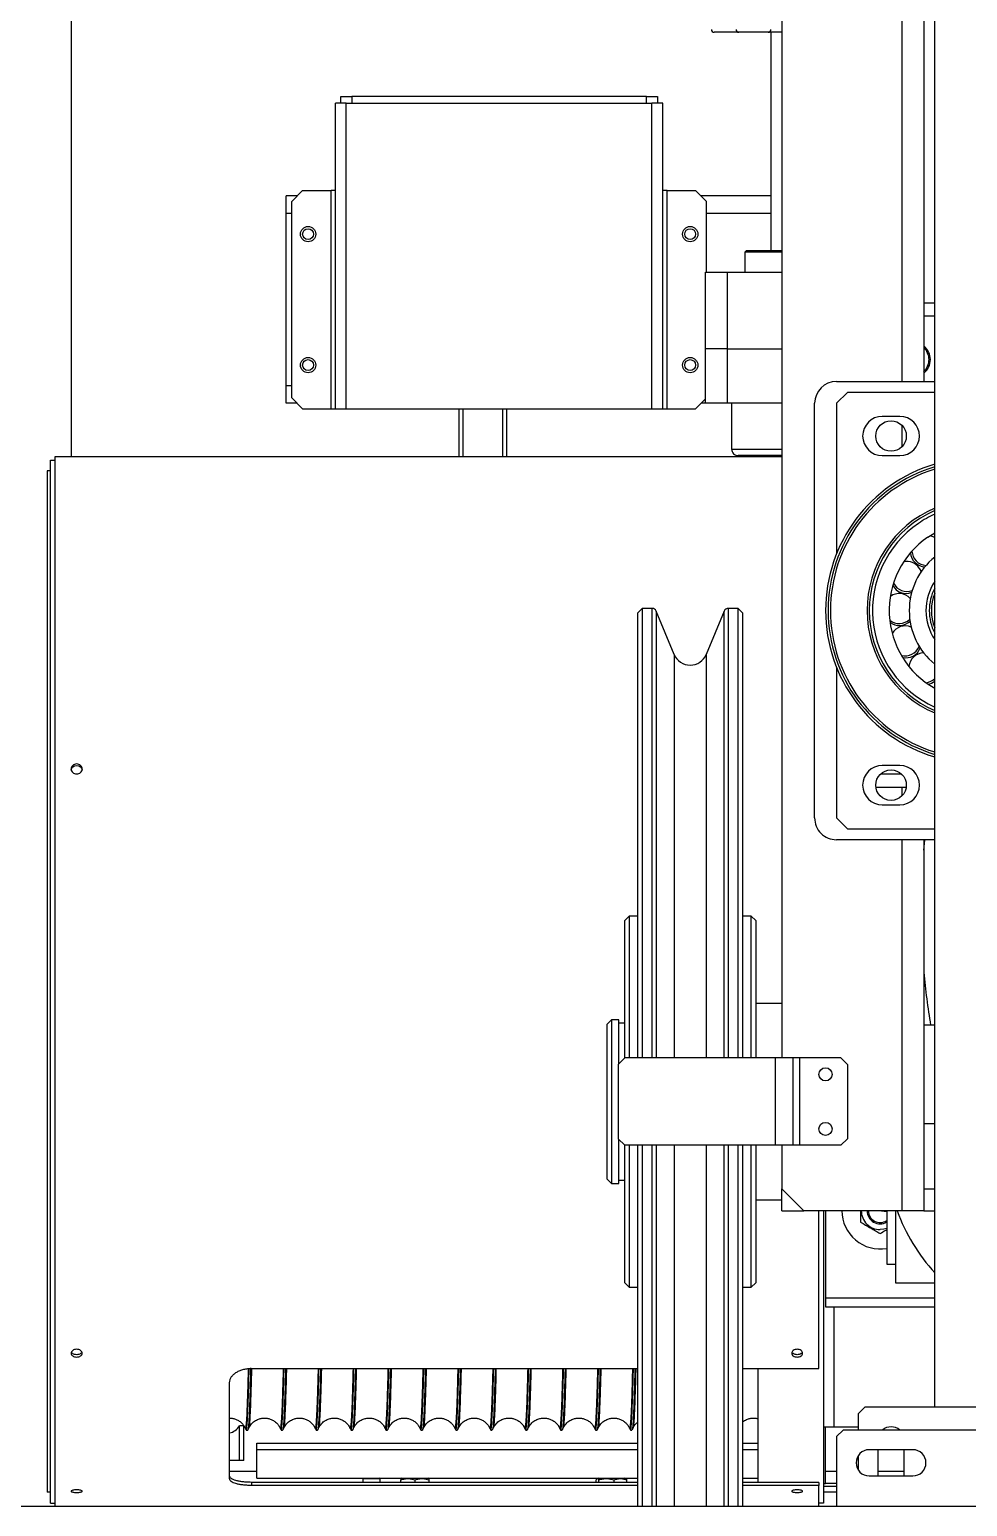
# Model space of a CAD drawing. Header units: millimetres. Extents: x 6622 to 532820, y 3370 to 359312.
# Drawn here: x 462640 to 463070, y 310939 to 311616 of the extents above; entities that cross this region are included whole.
import ezdxf

# ---------------------------------------------------------------- set-up
doc = ezdxf.new("R2010")
doc.units = ezdxf.units.MM

# ---------------------------------------------------------------- blocks, each defined once
blk = doc.blocks.new('A$C6F3A12F4')
at = {"color": 2, "linetype": 'Continuous', "lineweight": 25}
for p, q in [((3685.7, 3475), (3685.7, 225)), ((3650.7, 1897), (3650.7, 1713)), ((3640.2, 1887), (3640.2, 1723)), ((3640.2, 1755), (2630.2, 1755)), ((3134.2, 1750), (3134.2, 1755)), ((3140.2, 1750), (3140.2, 1755)), ((3170.2, 1710), (3170.2, 1755)), ((3175.2, 1755), (3175.2, 1715)), ((3241.54, 1751.88), (3239.6, 1755)), ((3375.2, 1715), (3375.2, 1755)), ((3380.2, 1755), (3380.2, 1710)), ((3465.2, 1755), (3465.2, 1750)), ((3510.2, 1750), (3510.2, 1755)), ((3540.2, 1750), (3540.2, 1755)), ((3550.2, 1750), (3550.2, 1755)), ((3583.2, 1737), (3583.2, 1755)), ((3590.2, 1755), (3590.2, 1705)), ((3594.2, 1705), (3594.2, 1755)), ((2906.2, 1750), (3134.2, 1750)), ((3134.2, 1750), (3140.2, 1750)), ((3140.2, 1750), (3170.2, 1750)), ((3380.2, 1750), (3510.2, 1750)), ((3510.2, 1750), (3540.2, 1750)), ((3540.2, 1750), (3550.2, 1750)), ((3550.2, 1750), (3550.2, 1740)), ((2875.2, 1740), (3170.2, 1740)), ((3190.3, 1740), (3200.1, 1740)), ((3356.2, 1740), (3360.1, 1740)), ((3380.2, 1740), (3550.2, 1740)), ((3550.2, 1740), (3550.2, 1695)), ((3659.7, 1745), (3659.7, 1725)), ((3671.7, 1741), (3659.7, 1741)), ((3669.7, 1741), (3669.7, 1729)), ((3671.7, 1725), (3671.7, 1745)), ((3186.2, 1739), (3186.2, 1731)), ((3204.2, 1731), (3204.2, 1739)), ((3346.2, 1739), (3346.2, 1731)), ((3364.2, 1731), (3364.2, 1739)), ((3550.2, 1737), (3583.2, 1737)), ((3550.2, 1730.69), (3550.61, 1733)), ((3550.2, 1733), (3561.2, 1733)), ((3561.2, 1733), (3574.7, 1733)), ((3574.7, 1733), (3574.7, 1737)), ((3659.7, 1729), (3671.7, 1729)), ((3640.2, 1723), (3643.2, 1720)), ((3643.2, 1720), (3650.7, 1720)), ((3649.2, 1709), (3649.2, 1720)), ((3662.38, 1720), (3669.02, 1720)), ((3175.2, 1715), (3180.2, 1710)), ((3370.2, 1710), (3375.2, 1715)), ((3483.2, 1715), (3480.2, 1712)), ((3483.2, 1715), (3517.2, 1715)), ((3520.2, 1712), (3517.2, 1715)), ((3650.7, 1713), (3653.7, 1710)), ((3180.2, 1710), (3249.22, 1710)), ((3301.18, 1710), (3370.2, 1710)), ((3480.2, 1712), (3480.2, 1693)), ((3520.2, 1712), (3520.2, 1693)), ((3649.2, 1709), (3594.2, 1709)), ((3649.2, 1704), (3649.2, 1709)), ((3653.7, 1710), (3685.7, 1710)), ((3669.7, 1710), (3669.7, 1705)), ((3675.2, 1710), (3675.2, 1705)), ((3676.53, 1710), (3676.53, 1704)), ((3679.2, 1710), (3679.2, 1704)), ((3370.2, 1700), (3180.2, 1700)), ((3550.2, 1705), (3590.2, 1705)), ((3550.2, 1704), (3684.2, 1704)), ((3622.41, 1702), (3550.2, 1702)), ((3590.2, 1705), (3594.2, 1705)), ((3622.41, 1667), (3622.41, 1702)), ((3675.2, 1705), (3649.2, 1705)), ((3674.65, 1702), (3674.65, 1667)), ((3674.65, 1702), (3676.09, 1702)), ((3675.2, 1704), (3675.2, 1705)), ((3676.09, 1702), (3676.09, 1667)), ((3685.7, 1702), (3676.09, 1702)), ((3684.2, 1704), (3684.2, 1702)), ((3480.2, 1693), (3480.2, 1690)), ((3480.2, 1693), (3520.2, 1693)), ((3520.2, 1693), (3520.2, 1690)), ((3540.2, 1685), (3550.2, 1695)), ((3550.2, 1685), (3550.2, 1695)), ((3480.2, 1690), (3480.2, 1682)), ((3480.2, 1690), (3520.2, 1690)), ((3520.2, 1690), (3520.2, 1682)), ((2895.2, 1685), (3480.2, 1685)), ((3010.2, 1685), (3010.2, 1678.75)), ((3010.2, 1680), (3110.2, 1680)), ((3010.2, 1678.75), (3010.2, 1665.25)), ((3085.2, 1680), (3085.2, 1648)), ((3093.2, 1680), (3093.2, 1650.5)), ((3110.2, 1668.8), (3110.2, 1685)), ((3111, 1685), (3111, 1668)), ((3120.2, 1660), (3120.2, 1685)), ((3155.2, 1660), (3155.2, 1685)), ((3180.2, 1685), (3180.2, 1660)), ((3201.2, 1662), (3201.2, 1685)), ((3204.2, 1685), (3204.2, 1665)), ((3204.7, 1685), (3204.7, 1352)), ((3455.2, 1685), (3455.2, 1673)), ((3480.2, 1682), (3520.2, 1682)), ((3480.2, 1682), (3480.2, 1613)), ((3520.2, 1685), (3540.2, 1685)), ((3520.2, 1682), (3520.2, 1613)), ((3550.2, 1685), (3540.2, 1685)), ((3545.2, 1673), (3545.2, 1685)), ((3417.2, 1673), (3415.2, 1671)), ((3417.2, 1673), (3480.2, 1673)), ((3520.2, 1673), (3583.2, 1673)), ((3585.2, 1671), (3583.2, 1673)), ((3622.41, 1674), (3674.65, 1674)), ((3656.7, 1667), (3656.7, 1674)), ((3659.7, 1674), (3659.7, 1667)), ((3672.7, 1667), (3672.7, 1674)), ((3010.2, 1665.25), (3010.2, 1653.99)), ((3110.2, 1668.8), (3111, 1668)), ((3111, 1668), (3120.2, 1668)), ((3276.2, 1667), (3274.2, 1665)), ((3274.2, 1665), (3274.2, 1660.45)), ((3480.2, 1665), (3274.2, 1665)), ((3276.2, 1667), (3480.34, 1667)), ((3415.2, 1671), (3415.2, 1667)), ((3480.2, 1671), (3415.2, 1671)), ((3520.06, 1667), (3685.7, 1667)), ((3585.2, 1671), (3520.2, 1671)), ((3685.7, 1665), (3520.2, 1665)), ((3585.2, 1667), (3585.2, 1671)), ((3120.2, 1660), (3155.2, 1660)), ((3120.2, 1650), (3120.2, 1660)), ((3155.2, 1660), (3155.2, 1650)), ((3155.2, 1660), (3180.2, 1660)), ((3180.2, 1662), (3201.2, 1662)), ((3180.2, 1660), (3180.2, 1650)), ((3274.2, 1660.45), (3480.2, 1660.45)), ((3275.43, 1658.6), (3295.26, 1650.39)), ((3480.2, 1658.6), (3275.43, 1658.6)), ((3520.2, 1660.45), (3685.7, 1660.45)), ((3685.7, 1658.6), (3520.2, 1658.6)), ((3087.7, 1650.5), (3082.7, 1645.5)), ((3082.7, 1632.5), (3082.7, 1645.5)), ((3120.2, 1650.5), (3087.7, 1650.5)), ((3155.2, 1650), (3120.2, 1650)), ((3180.2, 1650), (3155.2, 1650)), ((3182.7, 1645.5), (3178.2, 1650)), ((3180.2, 1650), (3180.2, 1648)), ((3182.7, 1632.5), (3182.7, 1645.5)), ((3295.26, 1650.39), (3480.2, 1650.39)), ((3520.2, 1650.39), (3685.7, 1650.39)), ((3082.7, 1632.5), (3082.7, 1630.5)), ((3182.7, 1632.5), (3082.7, 1632.5)), ((3182.7, 1630.5), (3182.7, 1632.5)), ((3295.26, 1635.61), (3275.43, 1627.4)), ((3295.26, 1635.61), (3480.2, 1635.61)), ((3520.2, 1635.61), (3685.7, 1635.61)), ((3039.7, 1628), (3042.7, 1628)), ((3039.7, 1623), (3039.7, 1628)), ((3182.7, 1630.5), (3042.7, 1630.5)), ((3042.7, 1630.5), (3042.7, 1625.5)), ((3182.7, 1625.5), (3042.7, 1625.5)), ((3042.7, 1485.5), (3042.7, 1625.5)), ((3182.7, 1625.5), (3182.7, 1630.5)), ((3182.7, 1485.5), (3182.7, 1625.5)), ((3274.2, 1625.55), (3274.2, 1621)), ((3480.2, 1625.55), (3274.2, 1625.55)), ((3275.43, 1627.4), (3480.2, 1627.4)), ((3520.2, 1627.4), (3685.7, 1627.4)), ((3685.7, 1625.55), (3520.2, 1625.55)), ((3042.7, 1623), (3039.7, 1623)), ((3039.7, 1623), (3039.7, 1488)), ((3274.2, 1621), (3276.2, 1619)), ((3274.2, 1621), (3480.2, 1621)), ((3480.2, 1619), (3276.2, 1619)), ((3415.2, 1619), (3415.2, 1615)), ((3685.7, 1619), (3520.06, 1619)), ((3520.2, 1621), (3685.7, 1621)), ((3585.2, 1615), (3585.2, 1619)), ((3622.41, 1442), (3622.41, 1619)), ((3656.7, 1444.5), (3656.7, 1619)), ((3659.7, 1619), (3659.7, 1444.5)), ((3672.7, 1444.5), (3672.7, 1619)), ((3674.65, 1619), (3674.65, 1442)), ((3676.09, 1619), (3676.09, 1442)), ((3415.2, 1615), (3417.2, 1613)), ((3415.2, 1615), (3480.2, 1615)), ((3480.2, 1613), (3417.2, 1613)), ((3464.2, 1613), (3464.2, 1610.3)), ((3480.2, 1613), (3483.2, 1610)), ((3517.2, 1610), (3520.2, 1613)), ((3520.2, 1615), (3585.2, 1615)), ((3583.2, 1613), (3520.2, 1613)), ((3536.2, 1610.3), (3536.2, 1613)), ((3583.2, 1613), (3585.2, 1615)), ((3650.7, 1615.66), (3650.7, 1616.34)), ((3672.96, 1613.58), (3672.7, 1613.13)), ((3674.65, 1614.01), (3673.5, 1614.01)), ((3462.7, 1610.3), (3462.7, 1607)), ((3482.9, 1610.3), (3462.7, 1610.3)), ((3462.7, 1607), (3464.7, 1605)), ((3462.7, 1607), (3537.49, 1607)), ((3535.5, 1605), (3464.7, 1605)), ((3483.2, 1610), (3517.2, 1610)), ((3537.7, 1610.3), (3517.5, 1610.3)), ((3535.7, 1605), (3535.5, 1605)), ((3535.7, 1605), (3537.7, 1607)), ((3537.49, 1607), (3537.7, 1607)), ((3537.7, 1607), (3537.7, 1610.3)), ((3674.65, 1608.19), (3673.5, 1608.19)), ((3650.7, 1599.66), (3650.7, 1600.34)), ((3672.7, 1600.88), (3672.96, 1600.42)), ((3674.65, 1601.18), (3673.5, 1601.18)), ((3674.65, 1599.99), (3673.5, 1599.99)), ((3650.7, 1583.66), (3650.7, 1584.34)), ((3650.7, 1567.66), (3650.7, 1568.34)), ((3204.7, 1559), (3182.7, 1559)), ((3182.7, 1557), (3204.7, 1557)), ((3650.7, 1551.66), (3650.7, 1552.34)), ((3204.7, 1539), (3182.7, 1539)), ((3182.7, 1537), (3204.7, 1537)), ((3650.7, 1535.66), (3650.7, 1536.34)), ((3672.92, 1523.5), (3672.7, 1523.13)), ((3674.65, 1523.5), (3673.5, 1523.5)), ((3650.7, 1519.66), (3650.7, 1520.34)), ((3674.65, 1517), (3673.5, 1517)), ((3672.7, 1510.87), (3672.92, 1510.5)), ((3674.65, 1510.5), (3673.5, 1510.5)), ((3650.7, 1503.66), (3650.7, 1504.34)), ((3673.1, 1501), (3672.7, 1500.6)), ((3674.65, 1501), (3673.1, 1501)), ((3673.1, 1501), (3673.1, 1493)), ((3672.7, 1493.4), (3673.1, 1493)), ((3673.1, 1493), (3674.65, 1493)), ((3039.7, 1488), (3042.7, 1488)), ((3039.7, 1483), (3039.7, 1488)), ((3042.7, 1483), (3039.7, 1483)), ((3182.7, 1485.5), (3042.7, 1485.5)), ((3042.7, 1485.5), (3042.7, 1480.5)), ((3182.7, 1480.5), (3182.7, 1485.5)), ((3650.7, 1487.66), (3650.7, 1488.34)), ((3182.7, 1480.5), (3042.7, 1480.5)), ((3082.7, 1480.5), (3082.7, 1478.5)), ((3182.7, 1478.5), (3082.7, 1478.5)), ((3082.7, 1465.5), (3082.7, 1478.5)), ((3182.7, 1478.5), (3182.7, 1480.5)), ((3182.7, 1465.5), (3182.7, 1478.5)), ((3650.7, 1471.66), (3650.7, 1472.34)), ((3082.7, 1465.5), (3087.7, 1460.5)), ((3085.2, 1463), (3085.2, 1458)), ((3177.7, 1460.5), (3182.7, 1465.5)), ((3180.2, 1463), (3180.2, 1458)), ((3093.2, 1458), (3085.2, 1458)), ((3177.7, 1460.5), (3087.7, 1460.5)), ((3093.2, 1460.5), (3093.2, 1458)), ((3172.2, 1458), (3093.2, 1458)), ((3172.2, 1460.5), (3172.2, 1458)), ((3180.2, 1458), (3172.2, 1458)), ((3650.7, 1455.66), (3650.7, 1456.34)), ((3659.7, 1444.5), (3656.7, 1444.5)), ((3672.7, 1444.5), (3659.7, 1444.5)), ((3669.7, 1444.5), (3669.7, 1432)), ((3674.65, 1442), (3676.09, 1442)), ((3664.7, 1438.5), (3648.7, 1438.5)), ((3648.7, 1438.5), (3648.7, 1436.56)), ((3648.7, 1436.56), (3648.81, 1436.5)), ((3664.7, 1436.5), (3648.81, 1436.5)), ((3650.7, 1439.66), (3650.7, 1440.34)), ((3664.7, 1438.5), (3664.7, 1436.5)), ((3664.7, 1436.5), (3664.7, 1432)), ((3673.08, 1432), (3629.03, 1432)), ((2861.2, 1359.5), (3204.7, 1359.5)), ((3204.7, 1352), (3685.7, 1352)), ((3206.2, 1350), (3206.2, 1352)), ((3684.2, 1350), (3206.2, 1350)), ((3211.2, 1350), (3211.2, 1348.5)), ((3211.2, 1348.5), (3679.2, 1348.5)), ((3679.2, 1350), (3679.2, 1348.5)), ((3684.2, 1350), (3684.2, 1352))]:
    blk.add_line(p, q, dxfattribs=at)
at = {"color": 2, "linetype": 'Continuous', "lineweight": 25, "flags": 128}
for points in [[(3241.74, 1755), (3241.2, 1753.9), (3240.9, 1752.85)], [(3384.93, 1750), (3380.35, 1750.44), (3380.2, 1750.46)], [(3558.29, 1733), (3558.65, 1731.74), (3558.82, 1730)], [(3348.38, 1359.5), (3348.38, 1359.5), (3347.5, 1359.68), (3346.77, 1360.23), (3346.27, 1361.04), (3346.11, 1362), (3346.27, 1362.96), (3346.77, 1363.77), (3347.5, 1364.32), (3348.38, 1364.5), (3348.38, 1364.5)]]:
    blk.add_lwpolyline(points, dxfattribs=at)
at = {"color": 2, "linetype": 'Continuous', "lineweight": 25}
for centre, radius in [((3195.2, 1735), 7), ((3355.2, 1735), 7), ((3487.7, 1705), 3), ((3512.7, 1705), 3), ((3102.7, 1643), 3.5), ((3102.7, 1643), 2.5), ((3162.7, 1643), 3.5), ((3162.7, 1643), 2.5), ((3102.7, 1468), 3.5), ((3102.7, 1468), 2.5), ((3162.7, 1468), 3.5), ((3162.7, 1468), 2.5)]:
    blk.add_circle(centre, radius, dxfattribs=at)
for centre, radius, start, end in [((3160.2, 1745), 8, 90, 141.31781), ((3160.2, 1745), 8, 38.68219, 90), ((3275.2, 1775), 70, 196.60155, 270), ((3275.2, 1775), 68.85, 196.88767, 343.11233), ((3275.2, 1775), 67.77, 197.16357, 270), ((3275.2, 1775), 51, 203.08877, 270), ((3275.2, 1775), 50, 203.57818, 270), ((3275.2, 1775), 48.5, 204.35387, 214.49178), ((3275.2, 1775), 48.5, 214.49178, 335.64613), ((3275.2, 1775), 40.83, 214.49178, 330.67283), ((3275.2, 1775), 31.67, 219.16671, 320.83329), ((3275.2, 1775), 24, 236.44269, 303.55731), ((3275.2, 1775), 22.5, 242.73396, 297.26604), ((3275.2, 1775), 21.5, 248.4711, 291.5289), ((3275.2, 1775), 70, 270, 343.39845), ((3275.2, 1775), 67.77, 270, 342.83643), ((3275.2, 1775), 51, 270, 336.91123), ((3275.2, 1775), 50, 270, 336.42182), ((3301.49, 1750.04), 6.88, 8.6136, 46.13409), ((3302.14, 1750.74), 6.87, 10.12182, 38.24696), ((3412.9, 2062.25), 313.5, 275.11821, 279.60334), ((3518.58, 1822), 90, 290.57044, 311.8886), ((3160.2, 1745), 7.4, 90, 137.49336), ((3160.2, 1745), 7.4, 42.50664, 90), ((3195.2, 1739), 9, 0, 180), ((3247.63, 1751.46), 6.88, 272.6136, 356.49251), ((3248.26, 1750.74), 6.87, 274.12182, 358.00073), ((3259.59, 1742.28), 6.88, 124.49178, 192.36996), ((3259.59, 1742.28), 6.88, 108.49105, 124.49178), ((3289.07, 1741.51), 6.88, 344.6136, 68.49251), ((3289.94, 1741.88), 6.88, 346.12182, 70.00073), ((3301.49, 1750.04), 6.88, 180.49105, 264.36996), ((3355.2, 1739), 9, 0, 180), ((3665.7, 1745), 6, 0, 180), ((3259.59, 1742.28), 6.88, 296.6136, 20.49251), ((3260.46, 1741.88), 6.87, 298.12182, 22.00073), ((3274.25, 1738.76), 6.87, 132.49105, 216.36996), ((3274.25, 1738.76), 6.88, 320.6136, 44.49251), ((3275.2, 1738.75), 6.87, 322.12182, 46.00073), ((3289.07, 1741.51), 6.88, 156.49105, 240.36996), ((3550.2, 1730), 5.4, 270, 33.74899), ((3550.2, 1730), 6, 270, 30), ((3550.2, 1730), 17.5, 270, 9.87089), ((3655.2, 1735), 6, 138.59038, 221.40962), ((3195.2, 1731), 9, 180, 0), ((3355.2, 1731), 9, 180, 0), ((3550.2, 1730), 8.63, 270, 0), ((3665.7, 1725), 6, 180, 0), ((3180.2, 1710), 10, 180, 270), ((3370.2, 1710), 10, 270, 0), ((3008.95, 1678.75), 1.25, 0, 90), ((3008.95, 1665.25), 1.25, 270, 0), ((3201.2, 1665), 3, 270, 0), ((3276.2, 1660.45), 2, 180, 247.5), ((3008.95, 1653.99), 1.25, 270, 0), ((3292.2, 1643), 8, 292.5, 67.5), ((3276.2, 1625.55), 2, 112.5, 180), ((3645.2, 1430.5), 7, 12.37363, 58.99728)]:
    blk.add_arc(centre, radius, start, end, dxfattribs=at)
for points, knots in [([(3350.2, 1739.9), (3350.2, 1739.63), (3350.2, 1738.82), (3350.2, 1737.43), (3350.2, 1735.7), (3350.2, 1733.94), (3350.2, 1732.06), (3350.2, 1730.81), (3350.2, 1730.1)], [0, 0, 0, 0, 0.086143, 0.259411, 0.432157, 0.603581, 0.775448, 1, 1, 1, 1]), ([(3356.2, 1741.93), (3356.2, 1741.58), (3356.2, 1740.26), (3356.2, 1738.44), (3356.2, 1736.67), (3356.2, 1735.64), (3356.2, 1734.83), (3356.2, 1733.27), (3356.2, 1731.09), (3356.2, 1729.09), (3356.2, 1728.07)], [0, 0, 0, 0, 0.078164, 0.292007, 0.404514, 0.466237, 0.507457, 0.557787, 0.774889, 1, 1, 1, 1]), ([(3560.59, 1730), (3560.14, 1730.78), (3559.57, 1731.77), (3558.98, 1732.79), (3558.86, 1733)], [0, 0, 0, 0, 0.789462, 1, 1, 1, 1]), ([(3555.4, 1721), (3555.85, 1721.78), (3556.76, 1723.36), (3558.11, 1725.7), (3559.4, 1727.94), (3560.19, 1729.31), (3560.59, 1730)], [0, 0, 0, 0, 0.264602, 0.534943, 0.765345, 1, 1, 1, 1]), ([(3550.2, 1721), (3550.6, 1721), (3551.9, 1721), (3553.64, 1721), (3554.95, 1721), (3555.4, 1721)], [0, 0, 0, 0, 0.226399, 0.738107, 1, 1, 1, 1]), ([(3615.47, 1694.5), (3615.7, 1694.47), (3616.17, 1694.4), (3616.75, 1693.81), (3617.15, 1692.99), (3617.27, 1692), (3617.15, 1691.01), (3616.75, 1690.19), (3616.17, 1689.62), (3615.47, 1689.44), (3614.77, 1689.62), (3614.19, 1690.19), (3613.77, 1691.01), (3613.65, 1692), (3613.77, 1692.99), (3614.19, 1693.81), (3614.77, 1694.4), (3615.24, 1694.47), (3615.47, 1694.5)], [0, 0, 0, 0, 0.062402, 0.12489, 0.187549, 0.249911, 0.31252, 0.374926, 0.437539, 0.49995, 0.562606, 0.624965, 0.687619, 0.749984, 0.812564, 0.875, 0.937382, 1, 1, 1, 1]), ([(3614.94, 1694.36), (3614.99, 1694.35), (3615.26, 1694.29), (3615.67, 1693.79), (3616.08, 1692.99), (3616.2, 1692), (3616.08, 1691.01), (3615.67, 1690.21), (3615.26, 1689.72), (3614.99, 1689.65), (3614.94, 1689.64)], [0, 0, 0, 0, 0.0321922, 0.187567, 0.3436764, 0.4993362, 0.6556152, 0.8111153, 0.966758, 1, 1, 1, 1]), ([(3678.7, 1694.5), (3678.78, 1694.47), (3678.93, 1694.4), (3679.12, 1693.81), (3679.26, 1692.99), (3679.3, 1692), (3679.26, 1691.01), (3679.12, 1690.19), (3678.93, 1689.62), (3678.7, 1689.44), (3678.46, 1689.62), (3678.26, 1690.19), (3678.11, 1691.01), (3678.07, 1692), (3678.11, 1692.99), (3678.26, 1693.81), (3678.46, 1694.4), (3678.62, 1694.47), (3678.7, 1694.5)], [0, 0, 0, 0, 0.062407, 0.124905, 0.187554, 0.249917, 0.312527, 0.374933, 0.437545, 0.499954, 0.562611, 0.624973, 0.687627, 0.749991, 0.812569, 0.87501, 0.937392, 1, 1, 1, 1]), ([(3647.07, 1667), (3646.81, 1667.29), (3646.13, 1668.05), (3645.53, 1669.54), (3645.22, 1671.02), (3645.18, 1672.1), (3645.24, 1672.91), (3645.33, 1673.5), (3645.43, 1673.86), (3645.46, 1674)], [0, 0, 0, 0, 0.165043, 0.433793, 0.637427, 0.769996, 0.853789, 0.942718, 1, 1, 1, 1]), ([(3622.41, 1618.08), (3623.47, 1618.05), (3627.09, 1617.97), (3632.27, 1617.81), (3637.8, 1617.63), (3642.2, 1617.45), (3645.6, 1617.28), (3648, 1617.1), (3649.39, 1616.95), (3649.57, 1616.85), (3649.63, 1616.82)], [0, 0, 0, 0, 0.061213, 0.209201, 0.356624, 0.495674, 0.635214, 0.774913, 0.914437, 1, 1, 1, 1]), ([(3622.41, 1617.69), (3623.73, 1617.66), (3627.64, 1617.56), (3633.08, 1617.4), (3638.62, 1617.22), (3643.04, 1617.04), (3646.46, 1616.87), (3648.88, 1616.69), (3650.27, 1616.54), (3650.45, 1616.44), (3650.51, 1616.41)], [0, 0, 0, 0, 0.0749263, 0.2207253, 0.3659663, 0.5029584, 0.6404334, 0.7780656, 0.9155244, 1, 1, 1, 1]), ([(3649.75, 1616.82), (3649.04, 1617.19), (3648.03, 1617.72), (3647.29, 1618.7), (3647.07, 1619)], [0, 0, 0, 0, 0.695031, 1, 1, 1, 1]), ([(3650.51, 1615.59), (3650.59, 1615.62), (3650.88, 1615.7), (3650.29, 1615.85), (3648.69, 1616.03), (3645.93, 1616.22), (3642.1, 1616.41), (3637.23, 1616.59), (3631.39, 1616.78), (3626.41, 1616.92), (3623.17, 1616.99), (3622.41, 1617.01)], [0, 0, 0, 0, 0.047487, 0.178893, 0.310789, 0.44282, 0.574631, 0.705918, 0.837471, 0.96189, 1, 1, 1, 1]), ([(3622.41, 1616.58), (3624.59, 1616.53), (3629.52, 1616.4), (3635.73, 1616.21), (3641.08, 1616.01), (3645.04, 1615.81), (3647.81, 1615.62), (3649.41, 1615.44), (3650.01, 1615.29), (3649.7, 1615.21), (3649.62, 1615.18)], [0, 0, 0, 0, 0.118481, 0.267592, 0.416283, 0.550163, 0.684268, 0.818238, 0.951709, 1, 1, 1, 1]), ([(3649.75, 1600.82), (3649.06, 1601.21), (3647.76, 1601.96), (3646.32, 1603.75), (3645.52, 1605.53), (3645.23, 1607.02), (3645.18, 1608.1), (3645.24, 1608.91), (3645.35, 1609.6), (3645.6, 1610.58), (3646.12, 1611.83), (3647.07, 1613.22), (3648.32, 1614.41), (3649.26, 1614.92), (3649.75, 1615.18)], [0, 0, 0, 0, 0.141459, 0.269197, 0.376127, 0.45715, 0.509897, 0.543236, 0.57862, 0.616819, 0.700948, 0.794093, 0.894339, 1, 1, 1, 1]), ([(3650.63, 1616.41), (3650.48, 1616.47), (3650.19, 1616.61), (3649.89, 1616.75), (3649.75, 1616.82)], [0, 0, 0, 0, 0.499997, 1, 1, 1, 1]), ([(3649.75, 1615.18), (3649.89, 1615.25), (3650.19, 1615.39), (3650.48, 1615.53), (3650.63, 1615.59)], [0, 0, 0, 0, 0.499997, 1, 1, 1, 1]), ([(3673.5, 1608.19), (3673.33, 1608.7), (3672.99, 1609.72), (3672.81, 1611.7), (3673.23, 1613.12), (3673.5, 1614.01)], [0, 0, 0, 0, 0.264862, 0.535464, 1, 1, 1, 1]), ([(3673.5, 1614.01), (3673.4, 1613.96), (3673.14, 1613.82), (3673.13, 1613.67), (3673.12, 1613.58)], [0, 0, 0, 0, 0.363706, 1, 1, 1, 1]), ([(3673.5, 1601.18), (3673.33, 1601.79), (3672.99, 1603.02), (3672.81, 1605.4), (3673.23, 1607.11), (3673.5, 1608.19)], [0, 0, 0, 0, 0.26486, 0.535466, 1, 1, 1, 1]), ([(3622.41, 1602.08), (3623.47, 1602.05), (3627.09, 1601.97), (3632.27, 1601.81), (3637.8, 1601.63), (3642.2, 1601.45), (3645.6, 1601.28), (3648, 1601.1), (3649.39, 1600.95), (3649.57, 1600.85), (3649.63, 1600.82)], [0, 0, 0, 0, 0.0612131, 0.2092013, 0.3566238, 0.4956736, 0.6352136, 0.7749135, 0.9144366, 1, 1, 1, 1]), ([(3622.41, 1601.69), (3623.73, 1601.66), (3627.64, 1601.56), (3633.08, 1601.4), (3638.62, 1601.22), (3643.04, 1601.04), (3646.46, 1600.87), (3648.88, 1600.69), (3650.27, 1600.54), (3650.45, 1600.44), (3650.51, 1600.41)], [0, 0, 0, 0, 0.074926, 0.220725, 0.365966, 0.502958, 0.640433, 0.778066, 0.915524, 1, 1, 1, 1]), ([(3650.51, 1599.59), (3650.59, 1599.62), (3650.88, 1599.7), (3650.29, 1599.85), (3648.69, 1600.03), (3645.93, 1600.22), (3642.1, 1600.41), (3637.23, 1600.59), (3631.39, 1600.78), (3626.41, 1600.92), (3623.17, 1600.99), (3622.41, 1601.01)], [0, 0, 0, 0, 0.047487, 0.178893, 0.310789, 0.44282, 0.574631, 0.705918, 0.837471, 0.96189, 1, 1, 1, 1]), ([(3622.41, 1600.58), (3624.59, 1600.53), (3629.52, 1600.4), (3635.73, 1600.21), (3641.08, 1600.01), (3645.04, 1599.81), (3647.81, 1599.62), (3649.41, 1599.44), (3650.01, 1599.29), (3649.7, 1599.21), (3649.62, 1599.18)], [0, 0, 0, 0, 0.118481, 0.267592, 0.416283, 0.550163, 0.684268, 0.818238, 0.951709, 1, 1, 1, 1]), ([(3649.75, 1584.82), (3649.06, 1585.21), (3647.76, 1585.96), (3646.32, 1587.75), (3645.52, 1589.53), (3645.23, 1591.02), (3645.18, 1592.1), (3645.24, 1592.91), (3645.35, 1593.6), (3645.6, 1594.58), (3646.12, 1595.83), (3647.07, 1597.22), (3648.32, 1598.41), (3649.26, 1598.92), (3649.75, 1599.18)], [0, 0, 0, 0, 0.141459, 0.269197, 0.376128, 0.45715, 0.509897, 0.543237, 0.578619, 0.616819, 0.700949, 0.794093, 0.894339, 1, 1, 1, 1]), ([(3650.63, 1600.41), (3650.48, 1600.47), (3650.19, 1600.61), (3649.89, 1600.75), (3649.75, 1600.82)], [0, 0, 0, 0, 0.499997, 1, 1, 1, 1]), ([(3649.75, 1599.18), (3649.89, 1599.25), (3650.19, 1599.39), (3650.48, 1599.53), (3650.63, 1599.59)], [0, 0, 0, 0, 0.5, 1, 1, 1, 1]), ([(3673.5, 1599.99), (3673.28, 1600.13), (3672.75, 1600.47), (3672.99, 1600.88), (3673.41, 1601.13), (3673.5, 1601.18)], [0, 0, 0, 0, 0.363704, 0.867898, 1, 1, 1, 1]), ([(3622.41, 1586.08), (3623.47, 1586.05), (3627.09, 1585.97), (3632.27, 1585.81), (3637.8, 1585.63), (3642.2, 1585.45), (3645.6, 1585.28), (3648, 1585.1), (3649.39, 1584.95), (3649.57, 1584.85), (3649.63, 1584.82)], [0, 0, 0, 0, 0.061213, 0.209201, 0.356624, 0.495674, 0.635214, 0.774913, 0.914437, 1, 1, 1, 1]), ([(3622.41, 1585.69), (3623.73, 1585.66), (3627.64, 1585.56), (3633.08, 1585.4), (3638.62, 1585.22), (3643.04, 1585.04), (3646.46, 1584.87), (3648.88, 1584.69), (3650.27, 1584.54), (3650.45, 1584.44), (3650.51, 1584.41)], [0, 0, 0, 0, 0.074926, 0.220725, 0.365966, 0.502958, 0.640433, 0.778066, 0.915524, 1, 1, 1, 1]), ([(3650.51, 1583.59), (3650.59, 1583.62), (3650.88, 1583.7), (3650.29, 1583.85), (3648.69, 1584.03), (3645.93, 1584.22), (3642.1, 1584.41), (3637.23, 1584.59), (3631.39, 1584.78), (3626.41, 1584.92), (3623.17, 1584.99), (3622.41, 1585.01)], [0, 0, 0, 0, 0.0474873, 0.178893, 0.310789, 0.4428204, 0.5746308, 0.7059176, 0.8374711, 0.9618899, 1, 1, 1, 1]), ([(3622.41, 1584.58), (3624.59, 1584.53), (3629.52, 1584.4), (3635.73, 1584.21), (3641.08, 1584.01), (3645.04, 1583.81), (3647.81, 1583.62), (3649.41, 1583.44), (3650.01, 1583.29), (3649.7, 1583.21), (3649.62, 1583.18)], [0, 0, 0, 0, 0.118481, 0.267592, 0.416283, 0.550163, 0.684268, 0.818238, 0.951709, 1, 1, 1, 1]), ([(3650.63, 1584.41), (3650.48, 1584.47), (3650.19, 1584.61), (3649.89, 1584.75), (3649.75, 1584.82)], [0, 0, 0, 0, 0.499994, 1, 1, 1, 1]), ([(3649.75, 1568.82), (3649.06, 1569.21), (3647.76, 1569.96), (3646.32, 1571.75), (3645.52, 1573.53), (3645.23, 1575.02), (3645.18, 1576.1), (3645.24, 1576.91), (3645.35, 1577.6), (3645.6, 1578.58), (3646.12, 1579.83), (3647.07, 1581.22), (3648.32, 1582.41), (3649.26, 1582.92), (3649.75, 1583.18)], [0, 0, 0, 0, 0.141459, 0.269197, 0.376128, 0.45715, 0.509897, 0.543237, 0.57862, 0.616819, 0.700949, 0.794093, 0.894339, 1, 1, 1, 1]), ([(3649.75, 1583.18), (3649.89, 1583.25), (3650.19, 1583.39), (3650.48, 1583.53), (3650.63, 1583.59)], [0, 0, 0, 0, 0.5, 1, 1, 1, 1]), ([(3622.41, 1570.08), (3623.47, 1570.05), (3627.09, 1569.97), (3632.27, 1569.81), (3637.8, 1569.63), (3642.2, 1569.45), (3645.6, 1569.28), (3648, 1569.1), (3649.39, 1568.95), (3649.57, 1568.85), (3649.63, 1568.82)], [0, 0, 0, 0, 0.061213, 0.209201, 0.356624, 0.495674, 0.635214, 0.774913, 0.914437, 1, 1, 1, 1]), ([(3622.41, 1569.69), (3623.73, 1569.66), (3627.64, 1569.56), (3633.08, 1569.4), (3638.62, 1569.22), (3643.04, 1569.04), (3646.46, 1568.87), (3648.88, 1568.69), (3650.27, 1568.54), (3650.45, 1568.44), (3650.51, 1568.41)], [0, 0, 0, 0, 0.074926, 0.220725, 0.365966, 0.502958, 0.640433, 0.778066, 0.915524, 1, 1, 1, 1]), ([(3650.51, 1567.59), (3650.59, 1567.62), (3650.88, 1567.7), (3650.29, 1567.85), (3648.69, 1568.03), (3645.93, 1568.22), (3642.1, 1568.41), (3637.23, 1568.59), (3631.39, 1568.78), (3626.41, 1568.92), (3623.17, 1568.99), (3622.41, 1569.01)], [0, 0, 0, 0, 0.047487, 0.178893, 0.310789, 0.44282, 0.574631, 0.705918, 0.837471, 0.96189, 1, 1, 1, 1]), ([(3622.41, 1568.58), (3624.59, 1568.53), (3629.52, 1568.4), (3635.73, 1568.21), (3641.08, 1568.01), (3645.04, 1567.81), (3647.81, 1567.62), (3649.41, 1567.44), (3650.01, 1567.29), (3649.7, 1567.21), (3649.62, 1567.18)], [0, 0, 0, 0, 0.118481, 0.267592, 0.416283, 0.550163, 0.684268, 0.818238, 0.951709, 1, 1, 1, 1]), ([(3649.75, 1552.82), (3649.06, 1553.21), (3647.76, 1553.96), (3646.32, 1555.75), (3645.52, 1557.53), (3645.23, 1559.02), (3645.18, 1560.1), (3645.24, 1560.91), (3645.35, 1561.6), (3645.6, 1562.58), (3646.12, 1563.83), (3647.07, 1565.22), (3648.32, 1566.41), (3649.26, 1566.92), (3649.75, 1567.18)], [0, 0, 0, 0, 0.141459, 0.269197, 0.376128, 0.45715, 0.509897, 0.543237, 0.57862, 0.616819, 0.700949, 0.794093, 0.894339, 1, 1, 1, 1]), ([(3650.63, 1568.41), (3650.48, 1568.47), (3650.19, 1568.61), (3649.89, 1568.75), (3649.75, 1568.82)], [0, 0, 0, 0, 0.499994, 1, 1, 1, 1]), ([(3649.75, 1567.18), (3649.89, 1567.25), (3650.19, 1567.39), (3650.48, 1567.53), (3650.63, 1567.59)], [0, 0, 0, 0, 0.4999935, 1, 1, 1, 1]), ([(3622.41, 1554.08), (3623.47, 1554.05), (3627.09, 1553.97), (3632.27, 1553.81), (3637.8, 1553.63), (3642.2, 1553.45), (3645.6, 1553.28), (3648, 1553.1), (3649.39, 1552.95), (3649.57, 1552.85), (3649.63, 1552.82)], [0, 0, 0, 0, 0.061213, 0.209201, 0.356624, 0.495674, 0.635214, 0.774913, 0.914437, 1, 1, 1, 1]), ([(3622.41, 1553.69), (3623.73, 1553.66), (3627.64, 1553.56), (3633.08, 1553.4), (3638.62, 1553.22), (3643.04, 1553.04), (3646.46, 1552.87), (3648.88, 1552.69), (3650.27, 1552.54), (3650.45, 1552.44), (3650.51, 1552.41)], [0, 0, 0, 0, 0.074926, 0.220725, 0.365966, 0.502958, 0.640433, 0.778066, 0.915524, 1, 1, 1, 1]), ([(3650.51, 1551.59), (3650.59, 1551.62), (3650.88, 1551.7), (3650.29, 1551.85), (3648.69, 1552.03), (3645.93, 1552.22), (3642.1, 1552.41), (3637.23, 1552.59), (3631.39, 1552.78), (3626.41, 1552.92), (3623.17, 1552.99), (3622.41, 1553.01)], [0, 0, 0, 0, 0.047487, 0.178893, 0.310789, 0.44282, 0.574631, 0.705918, 0.837471, 0.96189, 1, 1, 1, 1]), ([(3622.41, 1552.58), (3624.59, 1552.53), (3629.52, 1552.4), (3635.73, 1552.21), (3641.08, 1552.01), (3645.04, 1551.81), (3647.81, 1551.62), (3649.41, 1551.44), (3650.01, 1551.29), (3649.7, 1551.21), (3649.62, 1551.18)], [0, 0, 0, 0, 0.118481, 0.267592, 0.416283, 0.550163, 0.684268, 0.818238, 0.951709, 1, 1, 1, 1]), ([(3649.75, 1536.82), (3649.06, 1537.21), (3647.76, 1537.96), (3646.32, 1539.75), (3645.52, 1541.53), (3645.23, 1543.02), (3645.18, 1544.1), (3645.24, 1544.91), (3645.35, 1545.6), (3645.6, 1546.58), (3646.12, 1547.83), (3647.07, 1549.22), (3648.32, 1550.41), (3649.26, 1550.92), (3649.75, 1551.18)], [0, 0, 0, 0, 0.141459, 0.269197, 0.376128, 0.45715, 0.509897, 0.543237, 0.57862, 0.616821, 0.700949, 0.794093, 0.894339, 1, 1, 1, 1]), ([(3650.63, 1552.41), (3650.48, 1552.47), (3650.19, 1552.61), (3649.89, 1552.75), (3649.75, 1552.82)], [0, 0, 0, 0, 0.499994, 1, 1, 1, 1]), ([(3649.75, 1551.18), (3649.89, 1551.25), (3650.19, 1551.39), (3650.48, 1551.53), (3650.63, 1551.59)], [0, 0, 0, 0, 0.4999935, 1, 1, 1, 1]), ([(3622.41, 1538.08), (3623.47, 1538.05), (3627.09, 1537.97), (3632.27, 1537.81), (3637.8, 1537.63), (3642.2, 1537.45), (3645.6, 1537.28), (3648, 1537.1), (3649.39, 1536.95), (3649.57, 1536.85), (3649.63, 1536.82)], [0, 0, 0, 0, 0.0612131, 0.2092013, 0.3566238, 0.4956736, 0.6352136, 0.7749135, 0.9144366, 1, 1, 1, 1]), ([(3622.41, 1537.69), (3623.73, 1537.66), (3627.64, 1537.56), (3633.08, 1537.4), (3638.62, 1537.22), (3643.05, 1537.04), (3646.46, 1536.87), (3648.89, 1536.69), (3650.42, 1536.51), (3650.61, 1536.4), (3650.7, 1536.34)], [0, 0, 0, 0, 0.07119, 0.209719, 0.347717, 0.477878, 0.608498, 0.739267, 0.869871, 1, 1, 1, 1]), ([(3650.51, 1535.59), (3650.59, 1535.62), (3650.88, 1535.7), (3650.29, 1535.85), (3648.69, 1536.03), (3645.93, 1536.22), (3642.1, 1536.41), (3637.23, 1536.59), (3631.39, 1536.78), (3626.41, 1536.92), (3623.17, 1536.99), (3622.41, 1537.01)], [0, 0, 0, 0, 0.047487, 0.178893, 0.310789, 0.44282, 0.574631, 0.705918, 0.837471, 0.96189, 1, 1, 1, 1]), ([(3622.41, 1536.58), (3624.59, 1536.53), (3629.52, 1536.4), (3635.73, 1536.21), (3641.08, 1536.01), (3645.04, 1535.81), (3647.81, 1535.62), (3649.41, 1535.44), (3650.01, 1535.29), (3649.7, 1535.21), (3649.62, 1535.18)], [0, 0, 0, 0, 0.118481, 0.267592, 0.416283, 0.550163, 0.684268, 0.818238, 0.951709, 1, 1, 1, 1]), ([(3650.63, 1536.41), (3650.48, 1536.47), (3650.19, 1536.61), (3649.89, 1536.75), (3649.75, 1536.82)], [0, 0, 0, 0, 0.5000065, 1, 1, 1, 1]), ([(3649.75, 1520.82), (3649.06, 1521.21), (3647.76, 1521.96), (3646.32, 1523.75), (3645.52, 1525.53), (3645.23, 1527.02), (3645.18, 1528.09), (3645.24, 1528.91), (3645.35, 1529.6), (3645.6, 1530.58), (3646.12, 1531.83), (3647.07, 1533.22), (3648.32, 1534.41), (3649.26, 1534.92), (3649.75, 1535.18)], [0, 0, 0, 0, 0.141459, 0.269197, 0.376128, 0.45715, 0.509897, 0.543237, 0.57862, 0.61682, 0.700948, 0.794094, 0.894339, 1, 1, 1, 1]), ([(3649.75, 1535.18), (3649.89, 1535.25), (3650.19, 1535.39), (3650.48, 1535.53), (3650.63, 1535.59)], [0, 0, 0, 0, 0.4999935, 1, 1, 1, 1]), ([(3673.5, 1517), (3673.33, 1517.56), (3672.99, 1518.7), (3672.81, 1520.92), (3673.23, 1522.5), (3673.5, 1523.5)], [0, 0, 0, 0, 0.264863, 0.535464, 1, 1, 1, 1]), ([(3673.5, 1523.5), (3673.41, 1523.5), (3673.06, 1523.5), (3673.05, 1523.5), (3673.04, 1523.5)], [0, 0, 0, 0, 0.264, 1, 1, 1, 1]), ([(3622.41, 1522.08), (3623.47, 1522.05), (3627.09, 1521.97), (3632.27, 1521.81), (3637.8, 1521.63), (3642.2, 1521.45), (3645.6, 1521.28), (3648, 1521.1), (3649.39, 1520.95), (3649.57, 1520.85), (3649.63, 1520.82)], [0, 0, 0, 0, 0.0612131, 0.2092013, 0.3566238, 0.4956736, 0.6352136, 0.7749135, 0.9144366, 1, 1, 1, 1]), ([(3622.41, 1521.69), (3623.73, 1521.66), (3627.64, 1521.56), (3633.08, 1521.4), (3638.62, 1521.22), (3643.05, 1521.04), (3646.46, 1520.87), (3648.89, 1520.69), (3650.42, 1520.51), (3650.61, 1520.4), (3650.7, 1520.34)], [0, 0, 0, 0, 0.07119, 0.209719, 0.347717, 0.477878, 0.608498, 0.739267, 0.869871, 1, 1, 1, 1]), ([(3650.51, 1519.59), (3650.59, 1519.62), (3650.88, 1519.7), (3650.29, 1519.85), (3648.69, 1520.03), (3645.93, 1520.22), (3642.1, 1520.41), (3637.23, 1520.59), (3631.39, 1520.78), (3626.41, 1520.92), (3623.17, 1520.99), (3622.41, 1521.01)], [0, 0, 0, 0, 0.047487, 0.178893, 0.310789, 0.44282, 0.574631, 0.705918, 0.837471, 0.96189, 1, 1, 1, 1]), ([(3622.41, 1520.58), (3624.59, 1520.53), (3629.52, 1520.4), (3635.73, 1520.21), (3641.08, 1520.01), (3645.04, 1519.81), (3647.81, 1519.62), (3649.41, 1519.44), (3650.01, 1519.29), (3649.7, 1519.21), (3649.62, 1519.18)], [0, 0, 0, 0, 0.118481, 0.267592, 0.416283, 0.550163, 0.684268, 0.818238, 0.951709, 1, 1, 1, 1]), ([(3649.75, 1504.82), (3649.06, 1505.21), (3647.76, 1505.96), (3646.32, 1507.75), (3645.52, 1509.53), (3645.23, 1511.02), (3645.18, 1512.1), (3645.24, 1512.91), (3645.35, 1513.6), (3645.6, 1514.58), (3646.12, 1515.83), (3647.07, 1517.22), (3648.32, 1518.41), (3649.26, 1518.92), (3649.75, 1519.18)], [0, 0, 0, 0, 0.141459, 0.269197, 0.376128, 0.45715, 0.509898, 0.543236, 0.57862, 0.61682, 0.700948, 0.794093, 0.894339, 1, 1, 1, 1]), ([(3650.63, 1520.41), (3650.48, 1520.47), (3650.19, 1520.61), (3649.89, 1520.75), (3649.75, 1520.82)], [0, 0, 0, 0, 0.5000065, 1, 1, 1, 1]), ([(3649.75, 1519.18), (3649.89, 1519.25), (3650.19, 1519.39), (3650.48, 1519.53), (3650.63, 1519.59)], [0, 0, 0, 0, 0.500006, 1, 1, 1, 1]), ([(3673.5, 1510.5), (3673.33, 1511.06), (3672.99, 1512.2), (3672.81, 1514.42), (3673.23, 1516), (3673.5, 1517)], [0, 0, 0, 0, 0.264863, 0.535472, 1, 1, 1, 1]), ([(3673.04, 1510.5), (3673.05, 1510.5), (3673.06, 1510.5), (3673.41, 1510.5), (3673.5, 1510.5)], [0, 0, 0, 0, 0.736, 1, 1, 1, 1]), ([(3622.41, 1506.08), (3623.47, 1506.05), (3627.09, 1505.97), (3632.27, 1505.81), (3637.8, 1505.63), (3642.2, 1505.45), (3645.6, 1505.28), (3648, 1505.1), (3649.39, 1504.95), (3649.57, 1504.85), (3649.63, 1504.82)], [0, 0, 0, 0, 0.061213, 0.209201, 0.356624, 0.495674, 0.635214, 0.774913, 0.914437, 1, 1, 1, 1]), ([(3622.41, 1505.69), (3623.73, 1505.66), (3627.64, 1505.56), (3633.08, 1505.4), (3638.62, 1505.22), (3643.04, 1505.04), (3646.46, 1504.87), (3648.88, 1504.69), (3650.27, 1504.54), (3650.45, 1504.44), (3650.51, 1504.41)], [0, 0, 0, 0, 0.074926, 0.220725, 0.365966, 0.502958, 0.640433, 0.778066, 0.915524, 1, 1, 1, 1]), ([(3650.51, 1503.59), (3650.59, 1503.62), (3650.88, 1503.7), (3650.29, 1503.85), (3648.69, 1504.03), (3645.93, 1504.22), (3642.1, 1504.41), (3637.23, 1504.59), (3631.39, 1504.78), (3626.41, 1504.92), (3623.17, 1504.99), (3622.41, 1505.01)], [0, 0, 0, 0, 0.047487, 0.178893, 0.310789, 0.44282, 0.574631, 0.705918, 0.837471, 0.96189, 1, 1, 1, 1]), ([(3622.41, 1504.58), (3624.59, 1504.53), (3629.52, 1504.4), (3635.73, 1504.21), (3641.08, 1504.01), (3645.04, 1503.81), (3647.81, 1503.62), (3649.41, 1503.44), (3650.01, 1503.29), (3649.7, 1503.21), (3649.62, 1503.18)], [0, 0, 0, 0, 0.118481, 0.267592, 0.416283, 0.550163, 0.684268, 0.818238, 0.951709, 1, 1, 1, 1]), ([(3649.75, 1488.82), (3649.06, 1489.21), (3647.76, 1489.96), (3646.32, 1491.75), (3645.52, 1493.53), (3645.23, 1495.02), (3645.18, 1496.1), (3645.24, 1496.91), (3645.35, 1497.6), (3645.6, 1498.58), (3646.12, 1499.83), (3647.07, 1501.22), (3648.32, 1502.41), (3649.26, 1502.92), (3649.75, 1503.18)], [0, 0, 0, 0, 0.14146, 0.269197, 0.376127, 0.45715, 0.509897, 0.543236, 0.57862, 0.61682, 0.700948, 0.794093, 0.894339, 1, 1, 1, 1]), ([(3650.63, 1504.41), (3650.48, 1504.47), (3650.19, 1504.61), (3649.89, 1504.75), (3649.75, 1504.82)], [0, 0, 0, 0, 0.5, 1, 1, 1, 1]), ([(3649.75, 1503.18), (3649.89, 1503.25), (3650.19, 1503.39), (3650.48, 1503.53), (3650.63, 1503.59)], [0, 0, 0, 0, 0.500006, 1, 1, 1, 1]), ([(3622.41, 1490.08), (3623.47, 1490.05), (3627.09, 1489.97), (3632.27, 1489.81), (3637.8, 1489.63), (3642.2, 1489.45), (3645.6, 1489.28), (3648, 1489.1), (3649.39, 1488.95), (3649.57, 1488.85), (3649.63, 1488.82)], [0, 0, 0, 0, 0.061213, 0.209201, 0.356624, 0.495674, 0.635214, 0.774913, 0.914437, 1, 1, 1, 1]), ([(3622.41, 1489.69), (3623.73, 1489.66), (3627.64, 1489.56), (3633.08, 1489.4), (3638.62, 1489.22), (3643.05, 1489.04), (3646.46, 1488.87), (3648.89, 1488.69), (3650.42, 1488.51), (3650.61, 1488.4), (3650.7, 1488.34)], [0, 0, 0, 0, 0.07119, 0.209719, 0.347717, 0.477878, 0.608498, 0.739267, 0.869871, 1, 1, 1, 1]), ([(3650.51, 1487.59), (3650.59, 1487.62), (3650.88, 1487.7), (3650.29, 1487.85), (3648.69, 1488.03), (3645.93, 1488.22), (3642.1, 1488.41), (3637.23, 1488.59), (3631.39, 1488.78), (3626.41, 1488.92), (3623.17, 1488.99), (3622.41, 1489.01)], [0, 0, 0, 0, 0.047487, 0.178893, 0.310789, 0.44282, 0.574631, 0.705918, 0.837471, 0.96189, 1, 1, 1, 1]), ([(3622.41, 1488.58), (3624.59, 1488.53), (3629.52, 1488.4), (3635.73, 1488.21), (3641.08, 1488.01), (3645.04, 1487.81), (3647.81, 1487.62), (3649.41, 1487.44), (3650.01, 1487.29), (3649.7, 1487.21), (3649.62, 1487.18)], [0, 0, 0, 0, 0.118481, 0.267592, 0.416283, 0.550163, 0.684268, 0.818238, 0.951709, 1, 1, 1, 1]), ([(3649.75, 1472.82), (3649.06, 1473.21), (3647.76, 1473.96), (3646.32, 1475.75), (3645.52, 1477.53), (3645.23, 1479.02), (3645.18, 1480.1), (3645.24, 1480.91), (3645.35, 1481.6), (3645.6, 1482.58), (3646.12, 1483.83), (3647.07, 1485.22), (3648.32, 1486.41), (3649.26, 1486.92), (3649.75, 1487.18)], [0, 0, 0, 0, 0.14146, 0.269197, 0.376127, 0.45715, 0.509897, 0.543236, 0.57862, 0.61682, 0.700948, 0.794093, 0.894339, 1, 1, 1, 1]), ([(3650.63, 1488.41), (3650.48, 1488.47), (3650.19, 1488.61), (3649.89, 1488.75), (3649.75, 1488.82)], [0, 0, 0, 0, 0.5, 1, 1, 1, 1]), ([(3649.75, 1487.18), (3649.89, 1487.25), (3650.19, 1487.39), (3650.48, 1487.53), (3650.63, 1487.59)], [0, 0, 0, 0, 0.5, 1, 1, 1, 1]), ([(3622.41, 1474.08), (3623.47, 1474.05), (3627.09, 1473.97), (3632.27, 1473.81), (3637.8, 1473.63), (3642.2, 1473.45), (3645.6, 1473.28), (3648, 1473.1), (3649.39, 1472.95), (3649.57, 1472.85), (3649.63, 1472.82)], [0, 0, 0, 0, 0.061213, 0.209201, 0.356624, 0.495674, 0.635214, 0.774913, 0.914437, 1, 1, 1, 1]), ([(3622.41, 1473.69), (3623.73, 1473.66), (3627.64, 1473.56), (3633.08, 1473.4), (3638.62, 1473.22), (3643.05, 1473.04), (3646.46, 1472.87), (3648.89, 1472.69), (3650.42, 1472.51), (3650.61, 1472.4), (3650.7, 1472.34)], [0, 0, 0, 0, 0.07119, 0.209719, 0.347717, 0.477878, 0.608498, 0.739267, 0.869871, 1, 1, 1, 1]), ([(3650.51, 1471.59), (3650.59, 1471.62), (3650.88, 1471.7), (3650.29, 1471.85), (3648.69, 1472.03), (3645.93, 1472.22), (3642.1, 1472.41), (3637.23, 1472.59), (3631.39, 1472.78), (3626.41, 1472.92), (3623.17, 1472.99), (3622.41, 1473.01)], [0, 0, 0, 0, 0.047487, 0.178893, 0.310789, 0.44282, 0.574631, 0.705918, 0.837471, 0.96189, 1, 1, 1, 1]), ([(3622.41, 1472.58), (3624.59, 1472.53), (3629.52, 1472.4), (3635.73, 1472.21), (3641.08, 1472.01), (3645.04, 1471.81), (3647.81, 1471.62), (3649.41, 1471.44), (3650.01, 1471.29), (3649.7, 1471.21), (3649.62, 1471.18)], [0, 0, 0, 0, 0.118481, 0.267592, 0.416283, 0.550163, 0.684268, 0.818238, 0.951709, 1, 1, 1, 1]), ([(3649.75, 1456.82), (3649.06, 1457.21), (3647.76, 1457.96), (3646.32, 1459.75), (3645.52, 1461.53), (3645.23, 1463.02), (3645.18, 1464.1), (3645.24, 1464.91), (3645.35, 1465.6), (3645.6, 1466.58), (3646.12, 1467.83), (3647.07, 1469.22), (3648.32, 1470.41), (3649.26, 1470.92), (3649.75, 1471.18)], [0, 0, 0, 0, 0.141459, 0.269196, 0.376127, 0.457149, 0.509897, 0.543236, 0.578619, 0.61682, 0.700948, 0.794093, 0.894339, 1, 1, 1, 1]), ([(3650.63, 1472.41), (3650.48, 1472.47), (3650.19, 1472.61), (3649.89, 1472.75), (3649.75, 1472.82)], [0, 0, 0, 0, 0.5, 1, 1, 1, 1]), ([(3649.75, 1471.18), (3649.89, 1471.25), (3650.19, 1471.39), (3650.48, 1471.53), (3650.63, 1471.59)], [0, 0, 0, 0, 0.5, 1, 1, 1, 1]), ([(3622.41, 1458.08), (3623.47, 1458.05), (3627.09, 1457.97), (3632.27, 1457.81), (3637.8, 1457.63), (3642.2, 1457.45), (3645.6, 1457.28), (3648, 1457.1), (3649.39, 1456.95), (3649.57, 1456.85), (3649.63, 1456.82)], [0, 0, 0, 0, 0.061213, 0.209201, 0.356624, 0.495674, 0.635214, 0.774913, 0.914437, 1, 1, 1, 1]), ([(3622.41, 1457.69), (3623.73, 1457.66), (3627.64, 1457.56), (3633.08, 1457.4), (3638.62, 1457.22), (3643.05, 1457.04), (3646.46, 1456.87), (3648.89, 1456.69), (3650.42, 1456.51), (3650.61, 1456.4), (3650.7, 1456.34)], [0, 0, 0, 0, 0.07119, 0.209719, 0.347717, 0.477878, 0.608498, 0.739267, 0.869871, 1, 1, 1, 1]), ([(3650.51, 1455.59), (3650.59, 1455.62), (3650.88, 1455.7), (3650.29, 1455.85), (3648.69, 1456.03), (3645.93, 1456.22), (3642.1, 1456.41), (3637.23, 1456.59), (3631.39, 1456.78), (3626.41, 1456.92), (3623.17, 1456.99), (3622.41, 1457.01)], [0, 0, 0, 0, 0.047487, 0.178893, 0.310789, 0.44282, 0.574631, 0.705918, 0.837471, 0.96189, 1, 1, 1, 1]), ([(3622.41, 1456.58), (3624.59, 1456.53), (3629.52, 1456.4), (3635.73, 1456.21), (3641.08, 1456.01), (3645.04, 1455.81), (3647.81, 1455.62), (3649.41, 1455.44), (3650.01, 1455.29), (3649.7, 1455.21), (3649.62, 1455.18)], [0, 0, 0, 0, 0.118481, 0.267592, 0.416283, 0.550163, 0.684268, 0.818238, 0.951709, 1, 1, 1, 1]), ([(3649.75, 1440.82), (3649.06, 1441.21), (3647.76, 1441.96), (3646.32, 1443.75), (3645.52, 1445.53), (3645.23, 1447.02), (3645.18, 1448.1), (3645.24, 1448.91), (3645.35, 1449.6), (3645.6, 1450.58), (3646.12, 1451.83), (3647.07, 1453.22), (3648.32, 1454.41), (3649.26, 1454.92), (3649.75, 1455.18)], [0, 0, 0, 0, 0.141459, 0.269197, 0.376128, 0.457149, 0.509897, 0.543236, 0.578619, 0.616819, 0.700947, 0.794093, 0.894339, 1, 1, 1, 1]), ([(3650.63, 1456.41), (3650.48, 1456.47), (3650.19, 1456.61), (3649.89, 1456.75), (3649.75, 1456.82)], [0, 0, 0, 0, 0.5, 1, 1, 1, 1]), ([(3649.75, 1455.18), (3649.89, 1455.25), (3650.19, 1455.39), (3650.48, 1455.53), (3650.63, 1455.59)], [0, 0, 0, 0, 0.5, 1, 1, 1, 1]), ([(3622.25, 1441.69), (3623.63, 1441.66), (3627.6, 1441.56), (3633.08, 1441.4), (3638.62, 1441.22), (3643.05, 1441.04), (3646.46, 1440.87), (3648.89, 1440.69), (3650.42, 1440.51), (3650.61, 1440.4), (3650.7, 1440.34)], [0, 0, 0, 0, 0.07382, 0.211956, 0.349564, 0.479356, 0.609606, 0.740005, 0.87024, 1, 1, 1, 1]), ([(3622.41, 1442.08), (3623.47, 1442.05), (3627.09, 1441.97), (3632.27, 1441.81), (3637.8, 1441.63), (3642.2, 1441.45), (3645.6, 1441.28), (3648, 1441.1), (3649.39, 1440.95), (3649.57, 1440.85), (3649.63, 1440.82)], [0, 0, 0, 0, 0.061213, 0.209201, 0.356624, 0.495674, 0.635214, 0.774913, 0.914437, 1, 1, 1, 1]), ([(3629.03, 1432), (3628.58, 1432.06), (3627.72, 1432.17), (3626.48, 1432.73), (3625.36, 1433.64), (3624.35, 1434.88), (3623.52, 1436.38), (3622.9, 1438.07), (3622.53, 1439.97), (3622.45, 1441.29), (3622.41, 1442)], [0, 0, 0, 0, 0.133692, 0.25433, 0.37502, 0.499995, 0.624778, 0.745779, 0.86439, 1, 1, 1, 1]), ([(3674.65, 1442), (3674.63, 1441.3), (3674.6, 1439.98), (3674.45, 1438.08), (3674.19, 1436.38), (3673.83, 1434.88), (3673.39, 1433.65), (3672.88, 1432.73), (3672.3, 1432.18), (3671.89, 1432.06), (3671.66, 1432)], [0, 0, 0, 0, 0.134029, 0.254998, 0.375891, 0.500992, 0.62564, 0.74645, 0.864719, 1, 1, 1, 1]), ([(3676.09, 1442), (3676.07, 1441.3), (3676.04, 1439.97), (3675.88, 1438.08), (3675.62, 1436.38), (3675.27, 1434.88), (3674.82, 1433.65), (3674.31, 1432.73), (3673.73, 1432.18), (3673.31, 1432.06), (3673.08, 1432)], [0, 0, 0, 0, 0.133622, 0.254275, 0.37496, 0.499984, 0.624708, 0.74573, 0.864314, 1, 1, 1, 1]), ([(3650.51, 1439.59), (3650.59, 1439.62), (3650.88, 1439.7), (3650.29, 1439.85), (3648.69, 1440.03), (3645.93, 1440.22), (3642.1, 1440.41), (3637.23, 1440.59), (3631.39, 1440.78), (3626.43, 1440.92), (3623.22, 1440.99), (3622.49, 1441.01)], [0, 0, 0, 0, 0.047555, 0.179148, 0.311232, 0.443451, 0.57545, 0.706923, 0.838664, 0.96326, 1, 1, 1, 1]), ([(3622.53, 1440.58), (3624.67, 1440.52), (3629.55, 1440.4), (3635.73, 1440.21), (3641.08, 1440.01), (3645.04, 1439.81), (3647.81, 1439.62), (3649.41, 1439.44), (3650.01, 1439.29), (3649.7, 1439.21), (3649.62, 1439.18)], [0, 0, 0, 0, 0.116496, 0.265942, 0.414969, 0.54915, 0.683557, 0.817828, 0.9516, 1, 1, 1, 1]), ([(3645.21, 1432), (3645.21, 1432.08), (3645.19, 1432.37), (3645.25, 1432.91), (3645.35, 1433.6), (3645.6, 1434.58), (3646.12, 1435.83), (3647.07, 1437.22), (3648.32, 1438.41), (3649.26, 1438.92), (3649.75, 1439.18)], [0, 0, 0, 0, 0.023549, 0.089974, 0.160467, 0.236575, 0.404187, 0.589763, 0.789488, 1, 1, 1, 1]), ([(3650.63, 1440.41), (3650.48, 1440.47), (3650.19, 1440.61), (3649.89, 1440.75), (3649.75, 1440.82)], [0, 0, 0, 0, 0.5, 1, 1, 1, 1]), ([(3649.75, 1439.18), (3649.89, 1439.25), (3650.19, 1439.39), (3650.48, 1439.53), (3650.63, 1439.59)], [0, 0, 0, 0, 0.5, 1, 1, 1, 1]), ([(3347.77, 1364.5), (3348.07, 1364.47), (3348.67, 1364.4), (3349.43, 1363.81), (3349.96, 1362.99), (3350.12, 1362), (3349.96, 1361.01), (3349.43, 1360.19), (3348.68, 1359.62), (3347.77, 1359.44), (3346.87, 1359.62), (3346.12, 1360.19), (3345.59, 1361.01), (3345.43, 1362), (3345.59, 1362.99), (3346.12, 1363.81), (3346.87, 1364.4), (3347.47, 1364.47), (3347.77, 1364.5)], [0, 0, 0, 0, 0.062401, 0.124899, 0.187551, 0.24991, 0.312521, 0.37493, 0.437531, 0.499949, 0.5626, 0.624958, 0.687617, 0.749982, 0.812564, 0.874997, 0.937384, 1, 1, 1, 1]), ([(3615.47, 1364.5), (3615.7, 1364.47), (3616.17, 1364.4), (3616.75, 1363.81), (3617.15, 1362.99), (3617.27, 1362), (3617.15, 1361.01), (3616.75, 1360.19), (3616.17, 1359.62), (3615.47, 1359.44), (3614.77, 1359.62), (3614.19, 1360.19), (3613.77, 1361.01), (3613.65, 1362), (3613.77, 1362.99), (3614.19, 1363.81), (3614.77, 1364.4), (3615.24, 1364.47), (3615.47, 1364.5)], [0, 0, 0, 0, 0.062402, 0.12489, 0.187549, 0.249909, 0.312521, 0.374925, 0.437538, 0.49995, 0.562605, 0.624965, 0.687619, 0.749983, 0.812564, 0.875, 0.937382, 1, 1, 1, 1]), ([(3614.94, 1364.36), (3614.99, 1364.35), (3615.26, 1364.29), (3615.67, 1363.79), (3616.08, 1362.99), (3616.2, 1362), (3616.08, 1361.01), (3615.67, 1360.21), (3615.26, 1359.72), (3614.99, 1359.65), (3614.94, 1359.64)], [0, 0, 0, 0, 0.0321923, 0.1875662, 0.3436778, 0.4993334, 0.6556174, 0.811114, 0.9667571, 1, 1, 1, 1]), ([(3678.7, 1364.5), (3678.78, 1364.47), (3678.93, 1364.4), (3679.12, 1363.81), (3679.26, 1362.99), (3679.3, 1362), (3679.26, 1361.01), (3679.12, 1360.19), (3678.93, 1359.62), (3678.7, 1359.44), (3678.46, 1359.62), (3678.26, 1360.19), (3678.11, 1361.01), (3678.07, 1362), (3678.11, 1362.99), (3678.26, 1363.81), (3678.46, 1364.4), (3678.62, 1364.47), (3678.7, 1364.5)], [0, 0, 0, 0, 0.062407, 0.124905, 0.187554, 0.249916, 0.312528, 0.374932, 0.437544, 0.499953, 0.562611, 0.624973, 0.687627, 0.74999, 0.81257, 0.87501, 0.937392, 1, 1, 1, 1])]:
    blk.add_open_spline(points, degree=3, knots=knots, dxfattribs=at)

msp = doc.modelspace()

# ---------------------------------------------------------------- block references
at = {"color": 0, "rotation": 270}
msp.add_blockref('A$C6F3A12F4', (461300, 314625.198), dxfattribs=at)

doc.saveas('drawing.dxf')
